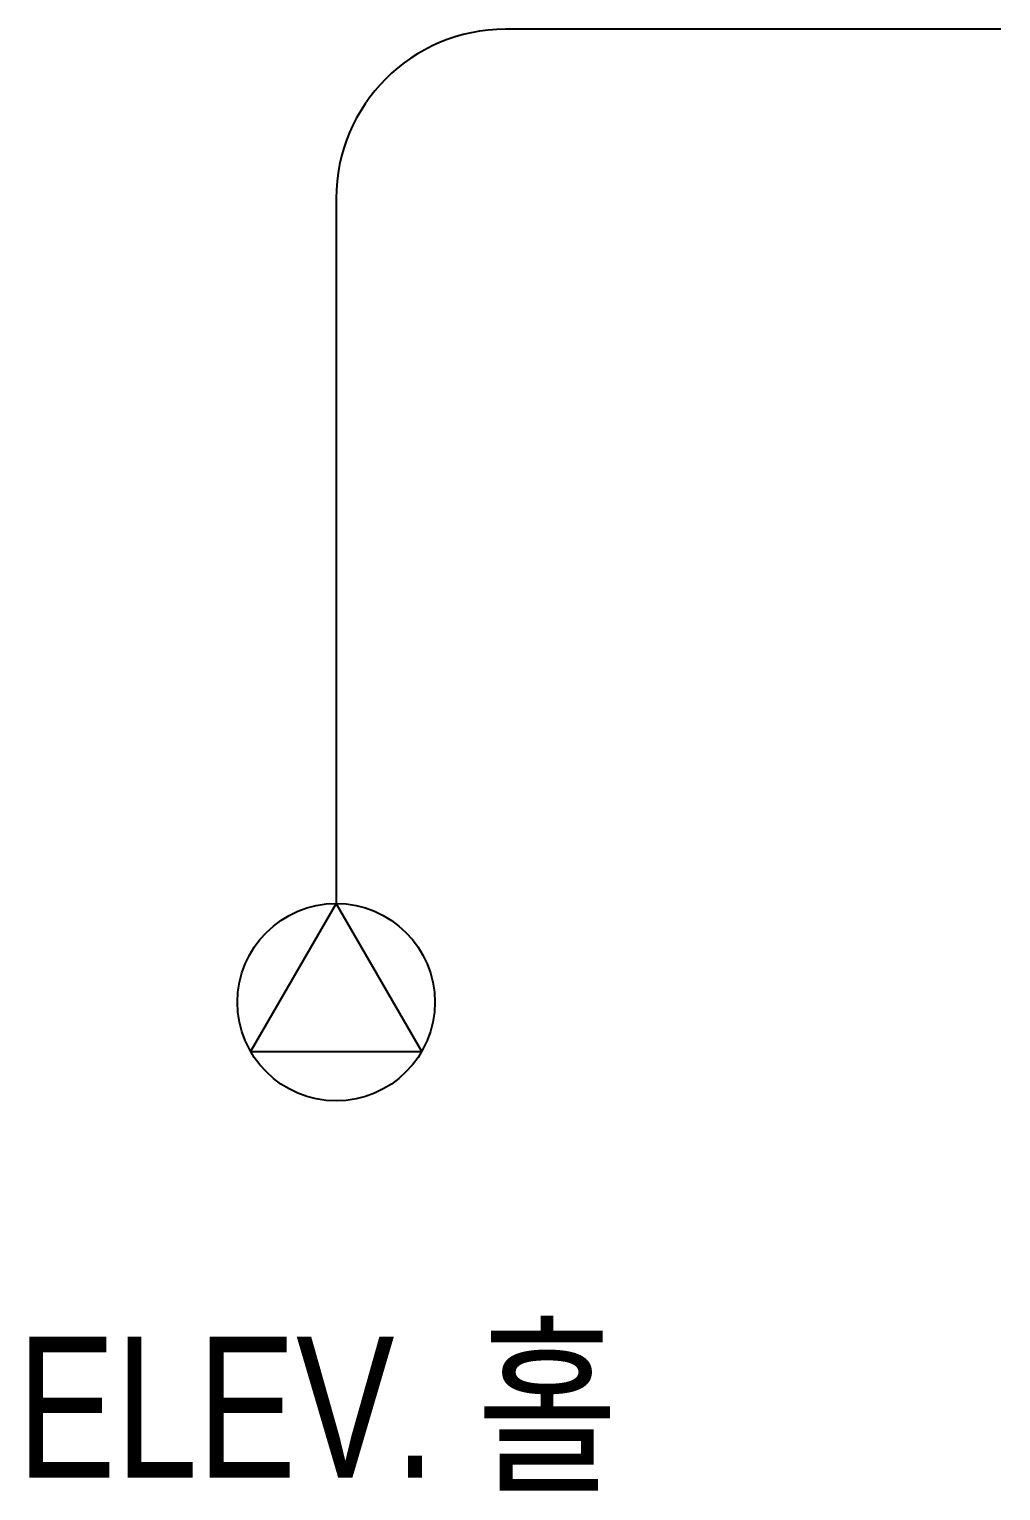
# Model space of a CAD drawing. Header units: millimetres. Extents: x 11414 to 120121, y 3637 to 81420.
# Drawn here: x 54350 to 56072, y 41236 to 43827 of the extents above; entities that cross this region are included whole.
import ezdxf

# ---------------------------------------------------------------- set-up
doc = ezdxf.new("R2010")
doc.units = ezdxf.units.MM
doc.header["$LTSCALE"] = 100
for name, color, linetype in [('7', 7, 'Continuous'), ('REC', 21, 'Continuous'), ('sp', 21, 'Continuous'), ('SYM', 7, 'Continuous')]:
    doc.layers.add(name, color=color, linetype=linetype)
doc.styles.add('GHD', font='HYWULM.TTF')

# ---------------------------------------------------------------- blocks, each defined once
blk = doc.blocks.new('SP')
at = {"layer": 'SYM', "color": 2}
blk.add_lwpolyline([(0, 175), (-151.6, -87.5), (151.6, -87.5)], close=True, dxfattribs=at)
blk.add_circle((0, 0), 175, dxfattribs=at)

msp = doc.modelspace()

# ---------------------------------------------------------------- linework, layer by layer
at = {"layer": 'sp', "color": 3, "linetype": 'Continuous'}
for p, q in [((56072.2, 43827, 0), (55194.1, 43827, 0)), ((54894.1, 43527, 0), (54894.1, 42277, 0))]:
    msp.add_line(p, q, dxfattribs=at)
msp.add_arc((55194.1, 43527, 0), 300, 90, 180, dxfattribs=at)

# ---------------------------------------------------------------- block references
at = {"layer": 'REC', "color": 3, "linetype": 'Continuous'}
msp.add_blockref('SP', (54894.1, 42102, 0), dxfattribs=at)

# ---------------------------------------------------------------- texts
at = {"layer": '7', "style": 'GHD', "width": 0.8}
msp.add_text('ELEV. 홀', height=250, dxfattribs=at).set_placement((54328.5, 41259, 0))

doc.saveas('drawing.dxf')
